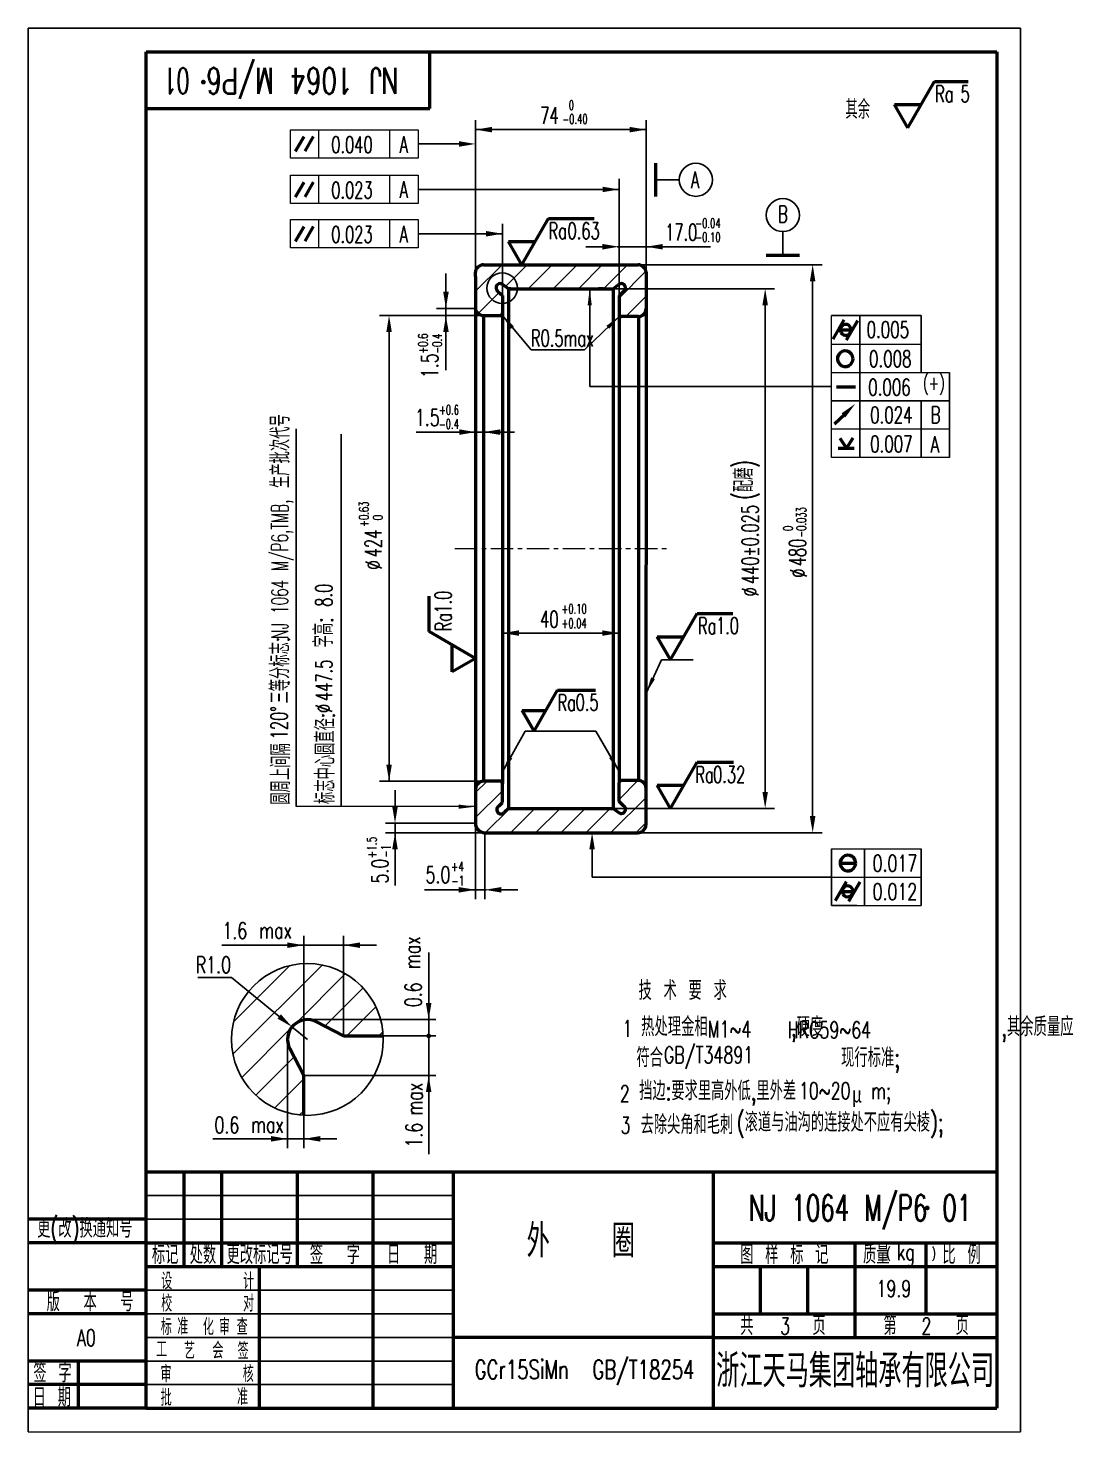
# Model space of a CAD drawing. Header units: millimetres. Extents: x 1952 to 19571, y 795 to 31228.
# Drawn here: x 2200.9 to 2422, y 1161.9 to 1458.9 of the extents above; entities that cross this region are included whole.
import ezdxf
from ezdxf.enums import TextEntityAlignment as Align

# ---------------------------------------------------------------- set-up
doc = ezdxf.new("R2010")
doc.units = ezdxf.units.MM
doc.header["$LTSCALE"] = 0.3
doc.linetypes.add('CENTER', pattern=[50.8, 31.75, -6.35, 6.35, -6.35])
for name, color, linetype, lineweight in [('1', 7, 'Continuous', 50), ('2', 7, 'Continuous', 18), ('90', 7, 'Continuous', 18), ('中心线', 7, 'CENTER', 18), ('文字', 7, 'Continuous', 18), ('粗实线', 7, 'Continuous', 50), ('细实线', 7, 'Continuous', 18)]:
    doc.layers.add(name, color=color, linetype=linetype, lineweight=lineweight)
doc.styles.add('HCXuHaoStyle', font='txt', dxfattribs={"width": 0.667, "bigfont": 'hzfs'})
doc.styles.add('HZ', font='txt.shx', dxfattribs={"width": 0.67, "bigfont": 'hztxt (2).shx'})
doc.styles.add('HZ 小', font='txt.shx', dxfattribs={"width": 0.7, "bigfont": 'hztxt.shx'})
doc.dimstyles.new('1.1水平线性1：1', dxfattribs={"dimtxt": 3.5, "dimasz": 3.5, "dimexe": 2, "dimexo": 0, "dimgap": 1, "dimtad": 1, "dimdec": 7, "dimdsep": 46, "dimtxsty": 'HZ 小', "dimcen": 0, "dimdle": 7, "dimclre": 256, "dimadec": 3, "dimazin": 2, "dimtfac": 0.514286, "dimtdec": 7, "dimtix": 1, "dimtmove": 0, "dimatfit": 3, "dimfxl": 1, "dimtolj": 1, "dimarcsym": 0})

# ---------------------------------------------------------------- blocks, each defined once
blk = doc.blocks.new('*X25')
at = {"linetype": 'Continuous'}
blk.add_hatch(color=0, dxfattribs=at).paths.add_polyline_path([(-25301.35, -5908.02), (-25300.04, -5904.74), (-25299.27, -5905.16)], flags=0)
at = {"color": 0, "linetype": 'Continuous'}
blk.add_line((-25301.35, -5908.02), (-25296.57, -5899.37), dxfattribs=at)
at = {"color": 0}
blk.add_line((-25296.57, -5899.37), (-25296.57, -5899.37), dxfattribs=at)
blk = doc.blocks.new('*X26')
at = {"linetype": 'Continuous'}
blk.add_hatch(color=0, dxfattribs=at).paths.add_polyline_path([(-25276.69, -5907.89), (-25278.8, -5905.07), (-25278.05, -5904.64)], flags=0)
at = {"color": 0, "linetype": 'Continuous'}
blk.add_line((-25276.69, -5907.89), (-25281.57, -5899.37), dxfattribs=at)
at = {"color": 0}
blk.add_line((-25281.57, -5899.37), (-25281.57, -5899.37), dxfattribs=at)
blk = doc.blocks.new('*D176')
at = {"color": 0, "linetype": 'Continuous', "lineweight": -2}
for p, q in [((2289.3, 1403.08), (2289.3, 1406.58)), ((2289.3, 1399.58), (2289.3, 1398.05)), ((2289.3, 1394.55), (2289.3, 1391.05))]:
    blk.add_line(p, q, dxfattribs=at)
at = {"linetype": 'Continuous', "lineweight": -2}
for p, q in [((2295.52, 1399.58), (2287.3, 1399.58)), ((2297.22, 1398.05), (2287.3, 1398.05))]:
    blk.add_line(p, q, dxfattribs=at)
at = {"color": 0}
for points in [[(2288.72, 1403.08), (2289.89, 1403.08), (2289.3, 1399.58)], [(2289.89, 1394.55), (2288.72, 1394.55), (2289.3, 1398.05)]]:
    blk.add_solid(points, dxfattribs=at)
at = {"layer": 'Defpoints', "color": 0}
for p in [(2295.52, 1399.58), (2289.3, 1398.05), (2297.22, 1398.05)]:
    blk.add_point(p, dxfattribs=at)
blk = doc.blocks.new('*X28')
at = {"linetype": 'Continuous'}
blk.add_hatch(color=0, dxfattribs=at).paths.add_polyline_path([(-25276.54, -5811.52), (-25278.75, -5814.27), (-25279.36, -5813.64)], flags=0)
at = {"color": 0, "linetype": 'Continuous'}
blk.add_line((-25276.54, -5811.52), (-25283.99, -5818.75), dxfattribs=at)
at = {"color": 0}
blk.add_line((-25283.99, -5818.75), (-25283.99, -5818.75), dxfattribs=at)
blk = doc.blocks.new('*X29')
at = {"linetype": 'Continuous'}
blk.add_hatch(color=0, dxfattribs=at).paths.add_polyline_path([(-25301.49, -5811.33), (-25298.92, -5813.74), (-25299.59, -5814.3)], flags=0)
at = {"color": 0, "linetype": 'Continuous'}
for p, q in [((-25301.49, -5811.33), (-25295.3, -5818.75)), ((-25295.3, -5818.75), (-25283.99, -5818.75))]:
    blk.add_line(p, q, dxfattribs=at)
at = {"color": 0}
blk.add_line((-25283.99, -5818.75), (-25283.99, -5818.75), dxfattribs=at)
blk = doc.blocks.new('*X30')
at = {"linetype": 'Continuous'}
blk.add_hatch(color=0, dxfattribs=at).paths.add_polyline_path([(-25282.89, -5805.79), (-25282.45, -5809.29), (-25283.33, -5809.29)], flags=0)
at = {"color": 0, "linetype": 'Continuous'}
blk.add_line((-25282.89, -5805.79), (-25282.89, -5826.49), dxfattribs=at)
at = {"color": 0}
blk.add_line((-25282.89, -5826.49), (-25282.89, -5826.49), dxfattribs=at)
blk = doc.blocks.new('*D177')
at = {"linetype": 'Continuous', "lineweight": -2}
for p, q in [((2297.22, 1398.05), (2275.27, 1398.05)), ((2297.22, 1299.56), (2275.27, 1299.56))]:
    blk.add_line(p, q, dxfattribs=at)
at = {"color": 0, "linetype": 'Continuous', "lineweight": -2}
blk.add_line((2277.27, 1394.55), (2277.27, 1303.06), dxfattribs=at)
at = {"color": 0}
for points in [[(2277.85, 1394.55), (2276.68, 1394.55), (2277.27, 1398.05)], [(2276.68, 1303.06), (2277.85, 1303.06), (2277.27, 1299.56)]]:
    blk.add_solid(points, dxfattribs=at)
at = {"layer": 'Defpoints', "color": 0}
for p in [(2297.22, 1398.05), (2277.27, 1299.56), (2297.22, 1299.56)]:
    blk.add_point(p, dxfattribs=at)
blk = doc.blocks.new('*X32')
at = {"linetype": 'Continuous'}
blk.add_hatch(color=0, dxfattribs=at).paths.add_polyline_path([(-25270.97, -5891.38), (-25269.9, -5888.02), (-25269.1, -5888.39)], flags=0)
at = {"color": 0, "linetype": 'Continuous'}
for p, q in [((-25270.97, -5891.38), (-25267.68, -5884.28)), ((-25267.68, -5884.28), (-25261.01, -5884.28))]:
    blk.add_line(p, q, dxfattribs=at)
at = {"color": 0}
blk.add_line((-25261.01, -5884.28), (-25261.01, -5884.28), dxfattribs=at)
blk = doc.blocks.new('*D178')
at = {"linetype": 'Continuous', "lineweight": -2}
for p, q in [((2324.67, 1403.74), (2358.84, 1403.74)), ((2324.5, 1293.79), (2358.84, 1293.79))]:
    blk.add_line(p, q, dxfattribs=at)
at = {"color": 0, "linetype": 'Continuous', "lineweight": -2}
blk.add_line((2356.84, 1400.24), (2356.84, 1297.29), dxfattribs=at)
at = {"color": 0}
for points in [[(2357.42, 1400.24), (2356.26, 1400.24), (2356.84, 1403.74)], [(2356.26, 1297.29), (2357.42, 1297.29), (2356.84, 1293.79)]]:
    blk.add_solid(points, dxfattribs=at)
at = {"layer": 'Defpoints', "color": 0}
for p in [(2324.67, 1403.74), (2324.5, 1293.79), (2356.84, 1293.79)]:
    blk.add_point(p, dxfattribs=at)
blk = doc.blocks.new('*D179')
at = {"linetype": 'Continuous', "lineweight": -2}
for p, q in [((2329.97, 1408.81), (2368.89, 1408.81)), ((2329.5, 1288.65), (2368.89, 1288.65))]:
    blk.add_line(p, q, dxfattribs=at)
at = {"color": 0, "linetype": 'Continuous', "lineweight": -2}
blk.add_line((2366.89, 1405.31), (2366.89, 1292.15), dxfattribs=at)
at = {"color": 0}
for points in [[(2367.47, 1405.31), (2366.3, 1405.31), (2366.89, 1408.81)], [(2366.3, 1292.15), (2367.47, 1292.15), (2366.89, 1288.65)]]:
    blk.add_solid(points, dxfattribs=at)
at = {"layer": 'Defpoints', "color": 0}
for p in [(2329.97, 1408.81), (2329.5, 1288.65), (2366.89, 1288.65)]:
    blk.add_point(p, dxfattribs=at)
blk = doc.blocks.new('*D180')
at = {"color": 0, "linetype": 'Continuous', "lineweight": -2}
for p, q in [((2278.53, 1294.15), (2278.53, 1297.65)), ((2278.53, 1290.65), (2278.53, 1288.65)), ((2278.53, 1285.15), (2278.53, 1281.65))]:
    blk.add_line(p, q, dxfattribs=at)
at = {"linetype": 'Continuous', "lineweight": -2}
for p, q in [((2295.52, 1290.65), (2276.53, 1290.65)), ((2297.52, 1288.65), (2276.53, 1288.65))]:
    blk.add_line(p, q, dxfattribs=at)
at = {"color": 0}
for points in [[(2277.94, 1294.15), (2279.11, 1294.15), (2278.53, 1290.65)], [(2279.11, 1285.15), (2277.94, 1285.15), (2278.53, 1288.65)]]:
    blk.add_solid(points, dxfattribs=at)
at = {"layer": 'Defpoints', "color": 0}
for p in [(2295.52, 1290.65), (2278.53, 1288.65), (2297.52, 1288.65)]:
    blk.add_point(p, dxfattribs=at)
blk = doc.blocks.new('*D181')
at = {"linetype": 'Continuous', "lineweight": -2}
for p, q in [((2295.52, 1290.65), (2295.52, 1274.57)), ((2297.52, 1288.65), (2297.52, 1274.57))]:
    blk.add_line(p, q, dxfattribs=at)
at = {"color": 0, "linetype": 'Continuous', "lineweight": -2}
for p, q in [((2292.02, 1276.57), (2288.52, 1276.57)), ((2295.52, 1276.57), (2297.52, 1276.57)), ((2301.02, 1276.57), (2304.52, 1276.57))]:
    blk.add_line(p, q, dxfattribs=at)
at = {"color": 0}
for points in [[(2292.02, 1275.98), (2292.02, 1277.15), (2295.52, 1276.57)], [(2301.02, 1277.15), (2301.02, 1275.98), (2297.52, 1276.57)]]:
    blk.add_solid(points, dxfattribs=at)
at = {"layer": 'Defpoints', "color": 0}
for p in [(2295.52, 1290.65), (2297.52, 1288.65), (2297.52, 1276.57)]:
    blk.add_point(p, dxfattribs=at)
blk = doc.blocks.new('*D182')
at = {"linetype": 'Continuous', "lineweight": -2}
for p, q in [((2301.26, 1325.11), (2301.26, 1332.88)), ((2325.92, 1325.11), (2325.92, 1332.88))]:
    blk.add_line(p, q, dxfattribs=at)
at = {"color": 0, "linetype": 'Continuous', "lineweight": -2}
blk.add_line((2304.76, 1330.88), (2322.42, 1330.88), dxfattribs=at)
at = {"color": 0}
for points in [[(2304.76, 1331.46), (2304.76, 1330.3), (2301.26, 1330.88)], [(2322.42, 1330.3), (2322.42, 1331.46), (2325.92, 1330.88)]]:
    blk.add_solid(points, dxfattribs=at)
at = {"layer": 'Defpoints', "color": 0}
for p in [(2325.92, 1330.88), (2301.26, 1325.11), (2325.92, 1325.11)]:
    blk.add_point(p, dxfattribs=at)
blk = doc.blocks.new('*D183')
at = {"linetype": 'Continuous', "lineweight": -2}
for p, q in [((2295.52, 1407.2), (2295.52, 1439.39)), ((2331.67, 1407.2), (2331.67, 1439.39))]:
    blk.add_line(p, q, dxfattribs=at)
at = {"color": 0, "linetype": 'Continuous', "lineweight": -2}
blk.add_line((2299.02, 1437.39), (2328.17, 1437.39), dxfattribs=at)
at = {"color": 0}
for points in [[(2299.02, 1437.97), (2299.02, 1436.81), (2295.52, 1437.39)], [(2328.17, 1436.81), (2328.17, 1437.97), (2331.67, 1437.39)]]:
    blk.add_solid(points, dxfattribs=at)
at = {"layer": 'Defpoints', "color": 0}
for p in [(2331.67, 1437.39), (2295.52, 1407.2), (2331.67, 1407.2)]:
    blk.add_point(p, dxfattribs=at)
blk = doc.blocks.new('*D184')
at = {"linetype": 'Continuous', "lineweight": -2}
for p, q in [((2325.92, 1400.91), (2325.92, 1414.62)), ((2331.67, 1405.68), (2331.67, 1414.62))]:
    blk.add_line(p, q, dxfattribs=at)
at = {"color": 0, "linetype": 'Continuous', "lineweight": -2}
for p, q in [((2322.42, 1412.62), (2318.92, 1412.62)), ((2325.92, 1412.62), (2331.67, 1412.62)), ((2335.17, 1412.62), (2338.67, 1412.62))]:
    blk.add_line(p, q, dxfattribs=at)
at = {"color": 0}
for points in [[(2322.42, 1412.03), (2322.42, 1413.2), (2325.92, 1412.62)], [(2335.17, 1413.2), (2335.17, 1412.03), (2331.67, 1412.62)]]:
    blk.add_solid(points, dxfattribs=at)
at = {"layer": 'Defpoints', "color": 0}
for p in [(2331.67, 1412.62), (2331.67, 1405.68), (2325.92, 1400.91)]:
    blk.add_point(p, dxfattribs=at)
blk = doc.blocks.new('*X40')
at = {"layer": '细实线', "linetype": 'Continuous'}
blk.add_hatch(color=0, dxfattribs=at).paths.add_polyline_path([(-25307.09, -5915.36), (-25310.59, -5915.8), (-25310.59, -5914.93)], flags=0)
at = {"layer": '细实线', "color": 0, "linetype": 'Continuous'}
blk.add_line((-25307.09, -5915.36), (-25324.08, -5915.36), dxfattribs=at)
at = {"layer": '细实线', "color": 0}
blk.add_line((-25324.08, -5915.36), (-25324.08, -5915.36), dxfattribs=at)
blk = doc.blocks.new('*D185')
at = {"linetype": 'Continuous', "lineweight": -2}
for p, q in [((2255.78, 1244.91), (2255.78, 1221.88)), ((2259.23, 1237.26), (2259.23, 1221.88))]:
    blk.add_line(p, q, dxfattribs=at)
at = {"color": 0, "linetype": 'Continuous', "lineweight": -2}
for p, q in [((2252.28, 1223.88), (2248.78, 1223.88)), ((2255.78, 1223.88), (2259.23, 1223.88)), ((2262.73, 1223.88), (2266.23, 1223.88))]:
    blk.add_line(p, q, dxfattribs=at)
at = {"color": 0}
for points in [[(2252.28, 1223.3), (2252.28, 1224.47), (2255.78, 1223.88)], [(2262.73, 1224.47), (2262.73, 1223.3), (2259.23, 1223.88)]]:
    blk.add_solid(points, dxfattribs=at)
at = {"layer": 'Defpoints', "color": 0}
for p in [(2255.78, 1244.91), (2259.23, 1237.26), (2259.23, 1223.88)]:
    blk.add_point(p, dxfattribs=at)
blk = doc.blocks.new('*D186')
at = {"linetype": 'Continuous', "lineweight": -2}
for p, q in [((2259.23, 1237.26), (2259.23, 1266.85)), ((2267.63, 1245.66), (2267.63, 1266.85))]:
    blk.add_line(p, q, dxfattribs=at)
at = {"color": 0, "linetype": 'Continuous', "lineweight": -2}
for p, q in [((2255.73, 1264.85), (2252.23, 1264.85)), ((2259.23, 1264.85), (2267.63, 1264.85)), ((2271.13, 1264.85), (2274.63, 1264.85))]:
    blk.add_line(p, q, dxfattribs=at)
at = {"color": 0}
for points in [[(2255.73, 1264.27), (2255.73, 1265.43), (2259.23, 1264.85)], [(2271.13, 1265.43), (2271.13, 1264.27), (2267.63, 1264.85)]]:
    blk.add_solid(points, dxfattribs=at)
at = {"layer": 'Defpoints', "color": 0}
for p in [(2267.63, 1264.85), (2267.63, 1245.66), (2259.23, 1237.26)]:
    blk.add_point(p, dxfattribs=at)

msp = doc.modelspace()

# ---------------------------------------------------------------- hatches: boundary and pattern name
for color, points in [(0, [(2292.08744203, 1434.94404497), (2292.08744203, 1433.7773783), (2295.51874094, 1434.36071163)]), (0, [(2322.42467203, 1425.32347917), (2322.42467203, 1424.15681251), (2325.92467203, 1424.74014584)]), (0, [(2297.76359803, 1415.94347917), (2297.76359803, 1414.77681251), (2301.26359803, 1415.36014584)]), (0, [(2319.64074355, 1285.12014584), (2320.80741021, 1285.12014584), (2320.22407688, 1288.62014584)]), (256, [(2285.06236338, 1252.60662535), (2286.22903004, 1252.60662535), (2285.64569671, 1249.10662535)]), (256, [(2254.38674909, 1250.22983745), (2253.64864908, 1249.32633345), (2256.72821109, 1247.5637854)]), (256, [(2285.06236338, 1233.76218659), (2286.22903004, 1233.76218659), (2285.64569671, 1237.26218659)])]:
    msp.add_hatch(color=color).paths.add_polyline_path(points, flags=0)
h = msp.add_hatch()
h.set_pattern_fill('ANSI31', color=256, scale=1.5, style=0)
h.set_pattern_definition([(45, (27602.611, 7209.5225), (-3.36759605, 3.36759605), [])])
edge = h.paths.add_edge_path(flags=0)
edge.add_arc((2259.98082331, 1244.90662327), 16.05265182, 179.9999926556, 267.3022311747)
edge.add_line((2259.22526426, 1228.87176247), (2259.22526426, 1237.26218659))
edge.add_line((2259.22526426, 1237.26218659), (2256.25537999, 1242.96728117))
edge.add_arc((2259.98082544, 1244.9066254), 4.19999998, 62.4999990072, 207.5000009928, ccw=False)
edge.add_line((2261.92016967, 1248.63207085), (2267.62526426, 1245.66218659))
edge.add_line((2267.62526426, 1245.66218659), (2276.01568838, 1245.66218659))
edge.add_arc((2259.9808255, 1244.90662491), 16.05265401, 2.6977778993, 179.9999984323)
at = {"layer": '粗实线'}
for points in [[(2292.14003179, 1373.9835681), (2292.14003179, 1372.81690143), (2295.51874094, 1373.40014584)], [(2300.81082803, 1373.98347917), (2300.81082803, 1372.81681251), (2297.22042703, 1373.40014584)]]:
    msp.add_hatch(color=0, dxfattribs=at).paths.add_polyline_path(points, flags=0)
at = {"layer": '细实线'}
msp.add_hatch(color=0, dxfattribs=at).paths.add_polyline_path([(2373.0102922, 1377.36713013), (2375.91836775, 1379.40020032), (2373.82685959, 1376.53386618)], flags=0)

# ---------------------------------------------------------------- linework, layer by layer
at = {"color": 0}
for p, q in [((2200.88744203, 1458.87701313), (2200.88744203, 1161.87701313)), ((2410.88744203, 1458.87701313), (2200.88744203, 1458.87701313)), ((2410.88744203, 1161.87701313), (2410.88744203, 1458.87701313)), ((2295.62188403, 1437.39014584), (2331.65744203, 1437.39014584)), ((2292.08744203, 1434.36071163), (2283.39744203, 1434.36071163)), ((2325.92467203, 1407.5130024), (2325.92467203, 1426.99014584)), ((2333.67744203, 1426.78014584), (2338.67744203, 1426.78014584)), ((2325.92467203, 1424.74014584), (2283.39744203, 1424.74014584)), ((2301.26359803, 1402.27028993), (2301.26359803, 1417.43009269)), ((2301.26359803, 1415.36014584), (2283.39744203, 1415.36014584)), ((2360.58744203, 1410.81014584), (2360.58744203, 1415.81014584)), ((2325.51744203, 1412.61793036), (2345.30134697, 1412.61793036)), ((2295.51644003, 1403.15156789), (2301.16994798, 1408.80507584)), ((2301.8824438, 1404.2142708), (2306.47324884, 1408.80507584)), ((2306.70698502, 1403.73551116), (2311.7765497, 1408.80507584)), ((2310.13923403, 1408.80619784), (2310.16326303, 1408.83022684)), ((2312.01028588, 1403.73551116), (2317.07985056, 1408.80507584)), ((2317.31358673, 1403.73551116), (2322.38315142, 1408.80507584)), ((2322.61688759, 1403.73551116), (2327.68645228, 1408.80507584)), ((2289.30440271, 1406.94423634), (2289.30440271, 1386.5239346)), ((2295.51874094, 1290.6472237), (2295.51874094, 1406.31770107)), ((2325.92467203, 1401.73999474), (2331.62601446, 1407.44133717)), ((2296.14955844, 1398.48138545), (2300.57996304, 1402.91179004)), ((2327.34154799, 1397.85356984), (2331.71389332, 1402.22591517)), ((2319.72346623, 1400.48014584), (2319.72346623, 1383.03674713)), ((2370.86715813, 1398.03674713), (2389.86715813, 1398.03674713)), ((2376.86715813, 1396.03674713), (2376.86715813, 1398.03674713)), ((2376.86715813, 1389.03674713), (2376.86715813, 1396.03674713)), ((2389.86715813, 1396.03674713), (2389.86715813, 1398.03674713)), ((2389.86715813, 1386.03674713), (2389.86715813, 1396.03674713)), ((2277.26744203, 1394.54740184), (2277.26744203, 1299.56439484)), ((2376.86715813, 1382.03674713), (2376.86715813, 1389.03674713)), ((2395.86715813, 1382.03674713), (2395.86715813, 1386.03674713)), ((2319.72346623, 1383.03674713), (2370.86715813, 1383.03674713)), ((2376.86715813, 1375.03674713), (2376.86715813, 1382.03674713)), ((2395.86715813, 1375.03674713), (2395.86715813, 1382.03674713)), ((2389.86715813, 1375.03674713), (2389.86715813, 1380.03674713)), ((2257.60762303, 1294.15773299), (2257.60762303, 1374.09027065)), ((2267.12437744, 1294.16628726), (2267.12437744, 1372.94845345)), ((2303.81023344, 1373.40014584), (2283.00212825, 1373.40014584)), ((2376.86715813, 1368.03674713), (2376.86715813, 1375.03674713)), ((2389.86715813, 1368.03674713), (2389.86715813, 1375.03674713)), ((2395.86715813, 1368.03674713), (2395.86715813, 1375.03674713)), ((2301.26359803, 1330.88020287), (2325.79744203, 1330.88020287)), ((2301.2635968, 1301.50653606), (2306.04420719, 1310.15709507)), ((2321.04420719, 1310.15709507), (2306.04420719, 1310.15709507)), ((2321.04420719, 1310.15709507), (2325.9246708, 1301.6301162)), ((2295.51644003, 1297.08555071), (2297.99528416, 1299.56439484)), ((2325.92467203, 1295.67397756), (2329.92496932, 1299.67427485)), ((2295.51644003, 1291.78224985), (2301.26359803, 1297.52940785)), ((2324.28893259, 1288.73493726), (2331.62975591, 1296.07576058)), ((2297.69823774, 1288.66074671), (2302.82982456, 1293.79233352)), ((2303.01637671, 1288.67558482), (2308.13312542, 1293.79233352)), ((2308.33451568, 1288.69042293), (2313.43642628, 1293.79233352)), ((2313.65265465, 1288.70526104), (2318.73972714, 1293.79233352)), ((2318.97079362, 1288.72009915), (2324.04302799, 1293.79233352)), ((2324.6670893, 1293.79233352), (2321.59644929, 1293.79233352)), ((2278.52744203, 1290.72014584), (2278.52744203, 1277.47693894)), ((2329.5040122, 1288.64671601), (2331.62746157, 1290.77016539)), ((2320.22407688, 1285.12014584), (2320.22407688, 1279.2426903)), ((2377.86715813, 1279.2426903), (2377.86715813, 1285.2426903)), ((2389.86715813, 1279.2426903), (2389.86715813, 1285.2426903)), ((2320.22407688, 1279.2426903), (2370.86715813, 1279.2426903)), ((2377.86715813, 1273.24485159), (2377.86715813, 1279.2426903)), ((2389.86715813, 1273.24886541), (2389.86715813, 1279.2426903)), ((2297.85744203, 1276.56675742), (2284.73401123, 1276.56675742)), ((2377.86715813, 1273.2426903), (2377.86715813, 1274.2426903)), ((2389.86715813, 1273.2426903), (2389.86715813, 1274.2426903)), ((2225.88744203, 1211.87701313), (2290.88739464, 1211.87701313)), ((2225.88744203, 1206.87701313), (2290.88739464, 1206.87701313)), ((2225.88744203, 1191.87701313), (2290.88739464, 1191.87701313)), ((2225.88744203, 1186.87701313), (2290.88739464, 1186.87701313)), ((2225.88744203, 1181.87701313), (2290.88739464, 1181.87701313)), ((2225.88744203, 1176.87701313), (2290.88739464, 1176.87701313)), ((2225.88744203, 1171.87701313), (2290.88739464, 1171.87701313))]:
    msp.add_line(p, q, dxfattribs=at)
for p, q in [((2370.86715813, 1273.2426903), (2370.86715813, 1285.2426903)), ((2370.86715813, 1273.2426903), (2376.23709242, 1273.2426903)), ((2274.62526426, 1264.84870936), (2241.85765951, 1264.84870936)), ((2285.64569671, 1263.28045526), (2285.64569671, 1220.66794747)), ((2236.77171673, 1258.03056722), (2243.9158834, 1258.03056722)), ((2243.9158834, 1258.03056722), (2254.01769909, 1249.77808545)), ((2285.64569671, 1252.60662535), (2285.64569671, 1256.10662535)), ((2285.64569671, 1249.16218659), (2285.64569671, 1252.66218659)), ((2259.98082549, 1244.90662535), (2256.72821109, 1247.5637854)), ((2259.98082549, 1249.10662535), (2287.14569671, 1249.10662535)), ((2267.62526426, 1245.66218659), (2287.14569671, 1245.66218659)), ((2267.62526426, 1245.66218659), (2287.14569671, 1245.66218659)), ((2259.22526426, 1237.26218659), (2287.14569671, 1237.26218659)), ((2285.64569671, 1233.76218659), (2285.64569671, 1230.26218659)), ((2264.04072655, 1223.88260196), (2239.99639727, 1223.88260196))]:
    msp.add_line(p, q)
msp.add_lwpolyline([(2285.39569671, 1245.66218659, 0.5, 0.5, 1), (2285.89569671, 1245.66218659, 0.5, 0.5, 1)], format="xyseb", close=True)
for centre, radius in [((2342.17744203, 1426.78014584), 3.5), ((2360.58744203, 1419.31014584), 3.5), ((2301.20265444, 1403.85453698), 3.24116462)]:
    msp.add_circle(centre, radius, dxfattribs=at)
msp.add_circle((2259.98082549, 1244.90662535), 16.052654)
at = {"layer": '1', "color": 0}
for p, q in [((2285.88744203, 1441.87701313), (2285.88744203, 1453.87701313)), ((2225.88744203, 1441.87701313), (2285.88744203, 1441.87701313)), ((2345.88744256, 1181.87701313), (2290.88739517, 1181.87701313))]:
    msp.add_line(p, q, dxfattribs=at)
msp.add_arc((2297.51874035, 1290.64875951), 2, 179.9372300858, 269.9963099341, dxfattribs=at)
at = {"layer": '中心线', "color": 0, "ltscale": 0.5}
msp.add_line((2291.16804945, 1348.80051757), (2336.12828476, 1348.80051757), dxfattribs=at)
at = {"layer": '粗实线', "color": 0}
for p, q in [((2225.88744203, 1166.87701313), (2225.88744203, 1453.87701313)), ((2225.88744203, 1453.87701313), (2405.88744203, 1453.87701313)), ((2405.88744203, 1453.87701313), (2405.88744203, 1166.87701313)), ((2387.03129347, 1437.78173125), (2392.6893261, 1447.58173125)), ((2392.6893261, 1447.58173125), (2399.76767602, 1447.58173125)), ((2384.20227715, 1442.68173125), (2389.86030979, 1442.68173125)), ((2387.03129347, 1437.78173125), (2384.20227715, 1442.68173125)), ((2333.67744203, 1423.28014584), (2333.67744203, 1430.28014584)), ((2305.33962304, 1408.80619784), (2310.99765567, 1418.60619784)), ((2310.99765567, 1418.60619784), (2320.64219865, 1418.60619784)), ((2302.51060672, 1413.70619784), (2308.16863936, 1413.70619784)), ((2305.33962304, 1408.80619784), (2302.51060672, 1413.70619784)), ((2357.08744203, 1410.81014584), (2364.08744203, 1410.81014584)), ((2297.22042703, 1408.80507584), (2329.96784303, 1408.80507584)), ((2295.51874094, 1406.29006601), (2295.51874127, 1407.2040492)), ((2295.51874094, 1406.31770107), (2295.51874094, 1290.6472237)), ((2331.67016766, 1407.2040492), (2331.67029267, 1405.37930691)), ((2331.67029267, 1405.37930691), (2331.67029267, 1400.38785871)), ((2300.3143267, 1403.16105426), (2301.26359803, 1402.27028993)), ((2301.26359803, 1402.27028993), (2301.26359803, 1398.54740184)), ((2302.52653013, 1403.73786821), (2301.42425576, 1404.55317254)), ((2302.52118076, 1403.73551116), (2302.52118076, 1293.79233352)), ((2302.52118076, 1403.73551116), (2324.6670893, 1403.73551116)), ((2303.0462454, 1403.73551116), (2302.52118076, 1403.73551116)), ((2322.61688759, 1403.73551116), (2321.59644929, 1403.73551116)), ((2324.66173993, 1403.73786821), (2325.7640143, 1404.55317254)), ((2324.6670893, 1403.73551116), (2324.6670893, 1293.79233352)), ((2326.87394336, 1403.16105426), (2325.92467203, 1402.27028993)), ((2325.92467203, 1402.27028993), (2325.92467203, 1398.35356984)), ((2331.67029267, 1400.38785871), (2331.62749108, 1290.24774281)), ((2297.22042703, 1398.04740184), (2300.76359803, 1398.04740184)), ((2297.22042703, 1398.04740184), (2297.22042703, 1299.56439484)), ((2301.26359803, 1398.54740184), (2301.26359803, 1299.06439484)), ((2325.92467203, 1398.35356984), (2325.92467203, 1299.17427484)), ((2330.03167703, 1397.85356984), (2326.42467203, 1397.85356984)), ((2330.04224332, 1397.85376581), (2330.04234402, 1299.67400816)), ((2373.76415901, 1377.17937451), (2371.52157009, 1375.10271085)), ((2372.64694234, 1372.14347317), (2374.01799395, 1370.0160215)), ((2375.38904555, 1372.14347317), (2374.01799395, 1370.0160215)), ((2372.29834359, 1370.0160215), (2375.67884528, 1370.0160215)), ((2285.71874094, 1331.18214644), (2285.71874094, 1338.69408706)), ((2336.78706444, 1325.20696862), (2342.44509708, 1335.00696862)), ((2342.44509708, 1335.00696862), (2350.01109956, 1335.00696862)), ((2295.51874094, 1325.5241138), (2285.71874094, 1331.18214644)), ((2290.61874094, 1322.69509748), (2290.61874094, 1328.35313012)), ((2336.78706444, 1325.20696862), (2333.95804812, 1330.10696862)), ((2333.95804812, 1330.10696862), (2339.61608076, 1330.10696862)), ((2295.51874094, 1325.5241138), (2290.61874094, 1322.69509748)), ((2307.93402435, 1310.15709507), (2312.93402435, 1318.8173491)), ((2312.93402435, 1318.8173491), (2320.96784979, 1318.8173491)), ((2305.43402435, 1314.48722208), (2310.43402435, 1314.48722208)), ((2307.93402435, 1310.15709507), (2305.43402435, 1314.48722208)), ((2336.78706444, 1293.79233352), (2342.44509708, 1303.59233352)), ((2342.44509708, 1303.59233352), (2350.15241108, 1303.59233352)), ((2300.76359803, 1299.56439484), (2297.22042703, 1299.56439484)), ((2301.26359803, 1295.01039448), (2301.26359803, 1299.06439484)), ((2325.92467203, 1295.25755475), (2325.92467203, 1299.17427484)), ((2330.04234402, 1299.67427485), (2326.42467203, 1299.67427484)), ((2336.78706444, 1293.79233352), (2333.95804812, 1298.69233352)), ((2333.95804812, 1298.69233352), (2339.61608076, 1298.69233352)), ((2300.48570388, 1294.28044474), (2301.26359803, 1295.01039448)), ((2326.87394336, 1294.36679043), (2325.92467203, 1295.25755475)), ((2302.52118076, 1293.79233352), (2301.59563294, 1292.88832646)), ((2302.52118076, 1293.79233352), (2324.6670893, 1293.79233352)), ((2324.6670893, 1293.79233352), (2325.7640143, 1292.97467215)), ((2297.51861154, 1288.64875952), (2329.92516645, 1288.64671617))]:
    msp.add_line(p, q, dxfattribs=at)
at = {"layer": '粗实线', "color": 0, "lineweight": 50}
for p, q in [((2257.49744203, 1432.81071163), (2259.29744203, 1435.92840309)), ((2259.49744203, 1432.81071163), (2261.29744203, 1435.92840309)), ((2257.49744203, 1423.19014584), (2259.29744203, 1426.3078373)), ((2259.49744203, 1423.19014584), (2261.29744203, 1426.3078373)), ((2257.49744203, 1413.81014584), (2259.29744203, 1416.9278373)), ((2259.49744203, 1413.81014584), (2261.29744203, 1416.9278373)), ((2371.20849597, 1393.06911587), (2373.56715813, 1397.15443858)), ((2374.06715813, 1392.93674713), (2376.41564315, 1397.00444251)), ((2372.71715813, 1395.03674713), (2375.01715813, 1395.03674713)), ((2371.93385287, 1382.97995492), (2375.93385287, 1382.97995492)), ((2372.69685016, 1282.22467984), (2375.99685016, 1282.22467984)), ((2371.70775656, 1274.29298307), (2374.05607028, 1278.36038176)), ((2374.55607028, 1274.1426903), (2376.91644081, 1278.23097198)), ((2373.14197862, 1276.2426903), (2375.44197862, 1276.2426903)), ((2225.88744203, 1216.87701313), (2405.88744203, 1216.87701313)), ((2233.88744203, 1196.87701313), (2233.88744203, 1216.87701313)), ((2241.88744203, 1196.87701313), (2241.88744203, 1216.87701313)), ((2257.88744203, 1196.87701313), (2257.88744203, 1216.87701313)), ((2273.88744203, 1196.87701313), (2273.88744203, 1216.87701313)), ((2290.88739464, 1166.87701313), (2290.88739464, 1216.87701313)), ((2345.88744203, 1166.87701313), (2345.88744203, 1216.87701313)), ((2225.88744129, 1206.87701279), (2200.88744129, 1206.87701279)), ((2225.88744129, 1201.87701279), (2200.88744129, 1201.87701279)), ((2225.88744203, 1201.87701313), (2290.88739464, 1201.87701313)), ((2345.88744203, 1201.87701313), (2405.88744203, 1201.87701313)), ((2375.88744203, 1181.87701313), (2375.88744203, 1201.87701313)), ((2390.88744203, 1186.87701313), (2390.88744203, 1201.87701313)), ((2225.88744203, 1196.87701313), (2290.88739464, 1196.87701313)), ((2249.88739464, 1166.87701313), (2249.88739464, 1196.87701313)), ((2273.88744203, 1166.87701313), (2273.88744203, 1196.87701313)), ((2345.88744203, 1196.87701313), (2405.88744203, 1196.87701313)), ((2355.88744203, 1186.87701313), (2355.88744203, 1196.87701313)), ((2365.88744203, 1186.87701313), (2365.88744203, 1196.87701313)), ((2225.88744129, 1191.87701279), (2200.88744129, 1191.87701279)), ((2225.88744129, 1186.87701279), (2200.88744129, 1186.87701279)), ((2345.88744203, 1186.87701313), (2405.88744203, 1186.87701313)), ((2345.88744203, 1181.87701313), (2405.88744203, 1181.87701313)), ((2225.88744129, 1176.87701279), (2200.88744129, 1176.87701279)), ((2211.47294458, 1176.87701279), (2211.47294458, 1166.87701279)), ((2225.88744129, 1171.87701279), (2200.88744129, 1171.87701279)), ((2225.88744203, 1166.87701313), (2200.88744203, 1166.87701313)), ((2225.88744203, 1166.87701313), (2405.88744203, 1166.87701313))]:
    msp.add_line(p, q, dxfattribs=at)
at = {"layer": '粗实线', "color": 0, "lineweight": 20}
for p, q in [((2331.67029267, 1399.94177327), (2331.65838013, 1369.90006733)), ((2330.04234403, 1397.87084806), (2330.04227199, 1369.90014601))]:
    msp.add_line(p, q, dxfattribs=at)
at = {"layer": '粗实线', "color": 0, "lineweight": 25}
msp.add_line((2292.23082803, 1373.40014584), (2288.73082803, 1373.40014584), dxfattribs=at)
at = {"layer": '粗实线', "color": 7}
for p, q in [((2267.62526426, 1245.66218659), (2261.92016967, 1248.63207085)), ((2267.62526426, 1245.66218659), (2276.01568838, 1245.66218659)), ((2259.22526426, 1237.26218659), (2256.25537999, 1242.96728117)), ((2259.22526426, 1228.87176247), (2259.22526426, 1237.26218659))]:
    msp.add_line(p, q, dxfattribs=at)
at = {"layer": '粗实线', "color": 0}
for centre, radius, start, end in [((2297.32189357, 1406.99237988), 1.81553356, 93.2038158509, 173.3047764087), ((2329.86580833, 1406.99105612), 1.81688707, 6.7322459449, 86.7806282767), ((2300.78508971, 1403.92424685), 0.8967055, 44.5373233254, 238.3323102325), ((2326.40318035, 1403.92424685), 0.8967055, 301.667689767, 135.4626766749), ((2297.32189357, 1399.86009781), 1.81553356, 186.6952235912, 266.7961841491), ((2330.00614495, 1399.51518177), 1.66180808, 270.8803290085, 357.9020835298), ((2300.76359803, 1398.54740184), 0.5, 270.0000000004, 0), ((2326.42467203, 1398.35356984), 0.5, 180, 270), ((2297.36484694, 1297.71361712), 1.85640386, 94.4618636034, 172.5990929344), ((2300.76359803, 1299.06439484), 0.5, 0, 90), ((2326.42467203, 1299.17427484), 0.5, 90.0000001522, 180), ((2330.01531255, 1298.05916619), 1.6150682, 0.5158031487, 89.0409929611), ((2300.95646689, 1293.51725215), 0.8967055, 121.6676897675, 315.4626766746), ((2326.40318035, 1293.60359783), 0.8967055, 224.5373233253, 58.3323102325), ((2329.82313175, 1290.46073589), 1.81688707, 273.2193717236, 353.2677540552)]:
    msp.add_arc(centre, radius, start, end, dxfattribs=at)
at = {"layer": '粗实线', "color": 0, "lineweight": 50}
for centre, radius, start, end in [((2373.86715813, 1395.03674713), 1.15, 209.9999999999, 150.0000000001), ((2373.86715813, 1395.03674713), 1.15, 150.0000000003, 209.9999999999), ((2373.77615862, 1388.91924527), 1.65, 0, 300), ((2373.77615862, 1388.91924527), 1.65, 299.9999999999, 0), ((2374.34685016, 1282.22467984), 1.65, 0, 300.0000000001), ((2374.34685016, 1282.22467984), 1.65, 300.0000000002, 0), ((2374.29197862, 1276.2426903), 1.15, 209.9999999999, 150.0000000001), ((2374.29197862, 1276.2426903), 1.15, 150.0000000001, 209.9999999999)]:
    msp.add_arc(centre, radius, start, end, dxfattribs=at)
at = {"layer": '粗实线', "color": 7}
msp.add_arc((2259.98082549, 1244.90662535), 4.2, 62.5000000001, 207.4999999999, dxfattribs=at)
at = {"layer": '细实线', "color": 0, "lineweight": 20}
for p, q in [((2256.39744203, 1431.36071163), (2256.39744203, 1437.36071163)), ((2256.39744203, 1437.36071163), (2283.39744203, 1437.36071163)), ((2262.39744203, 1431.36071163), (2262.39744203, 1437.36071163)), ((2277.39744203, 1431.36071163), (2277.39744203, 1437.36071163)), ((2283.39744203, 1437.36071163), (2283.39744203, 1431.36071163)), ((2283.39744203, 1431.36071163), (2256.39744203, 1431.36071163)), ((2256.39744203, 1427.74014584), (2283.39744203, 1427.74014584)), ((2256.39744203, 1421.74014584), (2256.39744203, 1427.74014584)), ((2262.39744203, 1421.74014584), (2262.39744203, 1427.74014584)), ((2277.39744203, 1421.74014584), (2277.39744203, 1427.74014584)), ((2283.39744203, 1427.74014584), (2283.39744203, 1421.74014584)), ((2283.39744203, 1421.74014584), (2256.39744203, 1421.74014584)), ((2256.39744203, 1412.36014584), (2256.39744203, 1418.36014584)), ((2256.39744203, 1418.36014584), (2283.39744203, 1418.36014584)), ((2262.39744203, 1412.36014584), (2262.39744203, 1418.36014584)), ((2277.39744203, 1412.36014584), (2277.39744203, 1418.36014584)), ((2283.39744203, 1418.36014584), (2283.39744203, 1412.36014584)), ((2283.39744203, 1412.36014584), (2256.39744203, 1412.36014584)), ((2370.86715813, 1368.03674713), (2370.86715813, 1398.03674713)), ((2376.86715813, 1368.03674713), (2376.86715813, 1398.03674713)), ((2370.86715813, 1392.03674713), (2389.86715813, 1392.03674713)), ((2370.86715813, 1386.03674713), (2395.86715813, 1386.03674713)), ((2395.86715813, 1380.03674713), (2370.86715813, 1380.03674713)), ((2370.86715813, 1380.03674713), (2395.86715813, 1380.03674713)), ((2395.86715813, 1374.03674713), (2370.86715813, 1374.03674713)), ((2395.86715813, 1368.03674713), (2370.86715813, 1368.03674713)), ((2370.86715813, 1285.2426903), (2389.86715813, 1285.2426903)), ((2370.86715813, 1279.2426903), (2389.86715813, 1279.2426903)), ((2370.86715813, 1273.24886541), (2389.86715813, 1273.24886541)), ((2200.88744203, 1161.87701313), (2410.88744203, 1161.87701313))]:
    msp.add_line(p, q, dxfattribs=at)
at = {"layer": '细实线', "color": 0}
msp.add_line((2295.5241028, 1294.15780565), (2257.60762303, 1294.15773299), dxfattribs=at)
for points in [[(2237.72877033, 1447.44207944, 0.5, 0.5, 1), (2238.22877033, 1447.44207944, 0.5, 0.5, 1)], [(2390.88621807, 1209.26676072, 0.5, 0.5, 1), (2391.38621807, 1209.26676072, 0.5, 0.5, 1)]]:
    msp.add_lwpolyline(points, format="xyseb", close=True, dxfattribs=at)

# ---------------------------------------------------------------- block references
at = {"color": 0}
for name in ['*X30', '*X29', '*X28', '*X32', '*X25', '*X26']:
    msp.add_blockref(name, (27602.61108003, 7209.522548), dxfattribs=at)
at = {"layer": '细实线', "color": 0}
msp.add_blockref('*X40', (27602.61108003, 7209.522548), dxfattribs=at)

# ---------------------------------------------------------------- texts
at = {"color": 0, "linetype": 'Continuous', "style": 'HZ 小'}
for s, width, p in [(' 01', 0.56, (2237.73408011, 1450.45226115)), ('NJ 1064 M/P6', 0.7, (2279.27465781, 1450.45226115))]:
    msp.add_text(s, height=5.5, rotation=180, dxfattribs=dict(at, width=width)).set_placement(p)
at = {"color": 0}
for s, style, width, p in [('0.023', 'HZ 小', 0.65, (2265.03038249, 1422.83376754)), ('0.023', 'HZ 小', 0.65, (2265.03038249, 1413.45376754)), ('0.005', 'HZ', 0.666, (2378.30067391, 1393.33278543)), ('0.006', 'HZ', 0.666, (2378.64912827, 1381.14619056)), ('0.024', 'HZ', 0.666, (2379.04980162, 1375.26603616)), ('0.007', 'HZ', 0.666, (2379.05421736, 1369.1296277)), ('0.5', 'HZ 小', 0.65, (2316.73019191, 1314.48459415)), ('0.32', 'HZ 小', 0.65, (2345.823296, 1299.20897235)), ('0.017', 'HZ 小', 0.7, (2379.57121565, 1280.43420857)), ('0.012', 'HZ 小', 0.7, (2379.57121565, 1274.4118277))]:
    msp.add_text(s, height=3.5, dxfattribs=dict(at, style=style, width=width)).set_placement(p)
at = {"color": 2, "style": 'HZ', "width": 0.666}
msp.add_text('0.008', height=3.5, dxfattribs=at).set_placement((2378.81651161, 1387.15498284))
at = {"color": 0, "style": 'HZ 小', "width": 0.6}
msp.add_text('NJ 1064 M/P6,TMB,', height=3.5, rotation=90, dxfattribs=at).set_placement((2255.89988543, 1329.65756218))
at = {"color": 0}
for s, insert, char_height, width, attachment_point, style in [('{\\W0.65;Ra}', (2392.80692496, 1443.20885043), 3.5, 5.6875, 7, 'HZ 小'), ('{\\W0.65;5}', (2398.18765838, 1443.22756415), 3.5, 2.275, 7, 'HZ 小'), ('{\\W0.65;0}', (2315.28911107, 1441.57510358), 2, 0.975, 7, 'HZ 小'), ('{\\W0.65;其余}', (2373.83308231, 1439.68097422), 4, 7.475, 7, 'HZ 小'), ('{\\W0.65;74}', (2309.24475306, 1438.65327596), 3.5, 7.9625, 7, 'HZ 小'), ('{\\W0.65;-0.40}', (2313.92340386, 1438.6285008), 2, 7.475, 7, 'HZ 小'), ('{\\W0.65;0.040}', (2265.03038249, 1432.45433333), 3.5, 11.94375, 7, 'HZ 小'), ('{\\W0.65;A}', (2279.49744203, 1422.95905936), 3.5, 2.275, 7, 'HZ 小'), ('{\\W0.65;A}', (2341.17744203, 1425.01468593), 3.5, 2.275, 7, 'HZ 小'), ('{\\W0.65;B}', (2359.58744203, 1417.77069547), 3.5, 2.275, 7, 'HZ 小'), ('{\\W0.65;Ra}', (2311.00719832, 1414.23331702), 3.5, 5.6875, 7, 'HZ 小'), ('{\\W0.65;0.63}', (2315.02346286, 1414.23411778), 3.5, 9.66875, 7, 'HZ 小'), ('{\\W0.65;17.0}', (2335.6698453, 1413.92918702), 3.5, 8.53125, 7, 'HZ 小'), ('{\\W0.65;-0.04}', (2342.05403645, 1416.59543675), 2, 7.15, 7, 'HZ 小'), ('{\\W0.65;-0.10}', (2342.05403645, 1413.62527223), 2, 6.5, 7, 'HZ 小'), ('{\\W0.65;R0.5max}', (2307.27261191, 1391.53535656), 3.5, 19.90625, 7, 'HZ 小'), ('{\\W0.666;(+)}', (2390.21219262, 1381.30904947), 3, 5.994, 7, 'HZ'), ('{\\W0.65;+0.6}', (2287.81866815, 1377.11663086), 2, 5.525, 7, 'HZ 小'), ('{\\W0.666;B}', (2391.86715813, 1375.31114589), 3.5, 2.331, 7, 'HZ'), ('{\\W0.65;-0.4}', (2287.8096845, 1374.11663086), 2, 5.525, 7, 'HZ 小'), ('{\\W0.666;A}', (2391.86715813, 1369.07294028), 3.5, 2.331, 7, 'HZ'), ('{\\W0.65;+0.10}', (2313.74367207, 1334.99826287), 2, 6.5, 7, 'HZ 小'), ('{\\W0.65;40}', (2309.24259505, 1332.06239218), 3.5, 5.11875, 7, 'HZ 小'), ('{\\W0.65;+0.04}', (2313.74367207, 1331.94984453), 2, 7.15, 7, 'HZ 小'), ('{\\W0.65;Ra}', (2342.63477698, 1330.65690066), 3.5, 5.6875, 7, 'HZ 小'), ('{\\W0.65;1.0}', (2346.4245357, 1330.69753086), 3.5, 5.11875, 7, 'HZ 小'), ('{\\W0.65;Ra}', (2342.07425629, 1299.18118613), 3.5, 5.6875, 7, 'HZ 小'), ('    (       )', (2385.21594411, 1199.37701313), 2, 18.9, 5, 'HZ 小'), ('19.9', (2380.40065699, 1190.42577898), 3.5, 10.4125, 7, 'HZ 小'), ('A0', (2211.22929835, 1180.05303158), 3.5, 5.5125, 7, 'HZ 小'), ('GCr15SiMn  GB/T18254', (2318.62631908, 1171.7453678), 4, 77, 8, 'HZ 小')]:
    msp.add_mtext(s, dxfattribs=dict(at, insert=insert, char_height=char_height, width=width, attachment_point=attachment_point, style=style))
at = {"color": 0, "rotation": 90, "style": 'HZ 小'}
for s, insert, char_height, width, attachment_point in [('{\\W0.65;+0.6}', (2285.44315305, 1390.00434252), 2, 5.525, 7), ('{\\W0.65;-0.4}', (2288.44315305, 1389.99535887), 2, 5.525, 7), ('{\\W0.65;  生产批次代号}', (2256.28516641, 1356.93653225), 4, 31.85, 7), ('{\\W0.65;+0.63}', (2272.90829571, 1353.35649046), 2, 7.475, 7), ('{\\W0.65;0}', (2275.90829571, 1354.76475616), 2, 0.975, 7), ('{\\W0.65;424}', (2275.65506768, 1346.90047539), 3.5, 12.5125, 7), ('%%C', (2274.00945948, 1345.28043287), 3.5, 4.9, 5), ('{\\W0.65;8.0}', (2265.22204611, 1336.44290263), 3.5, 6.25625, 7), ('{\\W0.65;1.0}', (2290.46364981, 1334.9857885), 3.5, 5.11875, 7), ('{\\W0.65;字高:}', (2265.39400186, 1327.83845776), 4, 7.28, 7), ('{\\W0.65;Ra}', (2290.50428001, 1331.21394711), 3.5, 5.6875, 7), ('{\\W0.65;三等分标志:}', (2256.1922702, 1315.96614013), 4, 19.4675, 7), ('{\\W0.65;447.5}', (2265.23802722, 1316.48100433), 3.5, 13.65, 7), ('{\\W0.65;120%%D}', (2255.76002646, 1308.39648408), 3.5, 9.66875, 7), ('{\\W0.65;标志中心圆直径:}', (2265.74782046, 1294.70823749), 4, 27.2675, 7), ('{\\W0.65;%%C}', (2265.20875461, 1313.98100433), 3.5, 2.275, 7), ('{\\W0.65;圆周上间隔}', (2256.37035852, 1294.5748346), 4, 18.525, 7)]:
    msp.add_mtext(s, dxfattribs=dict(at, insert=insert, char_height=char_height, width=width, attachment_point=attachment_point))
at = {"color": 1, "attachment_point": 7, "rotation": 90, "style": 'HZ 小'}
for s, insert, char_height, width in [('{\\W0.65;(配磨)}', (2355.6288781, 1359.1447244), 4, 11.7), ('{\\W0.65;440%%p0.025}', (2355.43732484, 1341.22056508), 3.5, 9.1), ('{\\W0.65;%%C}', (2355.43732484, 1338.62056508), 3.5, 2.275)]:
    msp.add_mtext(s, dxfattribs=dict(at, insert=insert, char_height=char_height, width=width))
at = {"color": 0, "insert": (2256.16965428, 1319.97381784), "char_height": 3.5, "attachment_point": 7, "rotation": 90, "style": 'HZ 小'}
msp.add_mtext('{\\W0.65;:}', dxfattribs=at)
at = {"char_height": 3.5, "style": 'HZ 小'}
for s, insert, width, attachment_point in [('1.6', (2242.00809024, 1266.17878019), 6.125, 7), ('  max', (2245.44739035, 1266.24779456), 17.15, 7), ('R1.0', (2240.09380007, 1260.69385522), 22.4, 5), ('1', (2326.65282549, 1245.46120786), 1.225, 7), ('M1~4', (2344.68753841, 1245.31531382), 12.25, 7), ('HRC59~64', (2361.61143028, 1245.17235373), 28.175, 7), ('10~20  m;', (2363.98744949, 1231.24066903), 23.8875, 7), ('2', (2326.09836039, 1231.68346647), 2.45, 7), ('{\\fKaiTi|b0|i0|c118|p0;μ}', (2375.22411345, 1235.09010071), 2.2419140852, 1), ('0.6', (2240.32609885, 1225.06393707), 6.7375, 7), ('  max', (2243.71506966, 1225.14777548), 17.15, 7), ('3', (2326.24508173, 1224.99947126), 2.45, 7)]:
    msp.add_mtext(s, dxfattribs=dict(at, insert=insert, width=width, attachment_point=attachment_point))
at = {"char_height": 3.5, "attachment_point": 7, "rotation": 90, "style": 'HZ 小'}
for s, insert, width in [('   max', (2283.86715478, 1253.26124754), 20.825), ('0.6', (2284.13023526, 1251.73015554), 6.7375), ('  max', (2284.3545999, 1224.44066377), 17.15), ('1.6', (2284.29406273, 1222.03306285), 6.125)]:
    msp.add_mtext(s, dxfattribs=dict(at, insert=insert, width=width))
at = {"layer": '2', "color": 0, "linetype": 'Continuous', "style": 'HZ', "width": 0.7}
for s, height, p in [('+1.5', 2, (2274.60988745, 1283.25163482)), ('-1', 2, (2277.60988745, 1283.35812829)), ('5.0', 3.5, (2277.10566707, 1277.89705135))]:
    msp.add_text(s, height=height, rotation=90, dxfattribs=at).set_placement(p)
for s, height, p in [('5.0', 3.5, (2284.98493593, 1277.99500661)), ('+4', 2, (2290.34551987, 1280.49078622)), ('-1', 2, (2290.44601287, 1277.49078622))]:
    msp.add_text(s, height=height, dxfattribs=at).set_placement(p)
at = {"layer": '2', "color": 1, "insert": (2365.65523379, 1342.59786695), "char_height": 3.5, "width": 2.275, "attachment_point": 7, "rotation": 90, "style": 'HZ 小'}
msp.add_mtext('{\\W0.65;%%C}', dxfattribs=at)
at = {"layer": '2', "attachment_point": 7, "style": 'HZ 小'}
for s, insert, char_height, width in [(' 热处理金相       ,硬度               ,其余质量应', (2328.09248962, 1244.36784826), 4.025, 105.55059375), ('符合               现行标准;', (2329.59764915, 1237.83535816), 4.025, 91.8505), ('(滚道与油沟的连接处不应有尖棱);', (2350.8242982, 1224.05556441), 4, 65.31)]:
    msp.add_mtext(s, dxfattribs=dict(at, insert=insert, char_height=char_height, width=width))
at = {"layer": '90', "color": 0, "insert": (2287.62685837, 1384.81144135), "char_height": 3.5, "width": 6.125, "attachment_point": 7, "rotation": 90, "style": 'HZ 小'}
msp.add_mtext('1.5', dxfattribs=at)
at = {"layer": '90', "color": 0, "char_height": 3.5, "attachment_point": 7, "style": 'HZ 小'}
for s, insert, width in [('1.5', (2282.72983363, 1374.72594372), 6.125), ('{\\W0.65;Ra}', (2312.90449548, 1314.42267446), 5.6875)]:
    msp.add_mtext(s, dxfattribs=dict(at, insert=insert, width=width))
at = {"layer": '90', "color": 1, "attachment_point": 7, "rotation": 90, "style": 'HZ 小'}
for s, insert, char_height, width in [('{\\W0.65;-0.033}', (2365.49009598, 1351.05651629), 2, 9.1), ('{\\W0.65;0}', (2362.66854358, 1352.47195976), 2, 0.975), ('{\\W0.65;480}', (2365.4537386, 1345.01481538), 3.5, 8.53125)]:
    msp.add_mtext(s, dxfattribs=dict(at, insert=insert, char_height=char_height, width=width))
at = {"layer": '90', "insert": (2335.41184801, 1238.72136264), "char_height": 3.5, "width": 26.95, "attachment_point": 7, "style": 'HZ 小'}
msp.add_mtext('GB/T34891', dxfattribs=at)
at = {"layer": '文字', "color": 0, "linetype": 'Continuous', "style": 'HZ 小', "width": 0.65}
msp.add_text('NJ 1064 M/P6 01', height=5.5, dxfattribs=at).set_placement((2353.36522669, 1206.51015948))
at = {"layer": '文字', "style": 'HCXuHaoStyle', "width": 0.667}
for s, p in [('设   ', (2233.34823028, 1193.92764371)), (' 计', (2246.50439597, 1193.92764371)), ('校   ', (2233.34823028, 1189.2480959)), (' 对', (2246.50439597, 1189.2480959)), ('标   ', (2233.24831578, 1184.28968165)), ('准', (2233.62730978, 1184.34421076)), ('化   ', (2242.16204945, 1184.28968165)), ('审', (2242.45967395, 1184.28968165)), ('查', (2246.18696959, 1184.28968165)), ('工', (2229.16526674, 1179.34757868)), ('艺', (2235.03170123, 1179.2713882)), ('会', (2241.04862271, 1179.29519772)), ('签', (2246.38934729, 1179.19519772)), ('审   ', (2233.20856195, 1174.34094433)), (' 核', (2246.44132451, 1174.34094433)), ('批   ', (2233.2236515, 1169.31204758)), ('准', (2246.27891708, 1169.49147782))]:
    msp.add_text(s, height=3.5, dxfattribs=at).set_placement(p, align=Align.MIDDLE)
at = {"layer": '文字', "color": 0, "style": 'HZ 小'}
for s, insert, char_height, width, attachment_point in [('{\\W0.65;A}', (2279.49744203, 1432.50533051), 3.5, 2.275, 7), ('{\\W0.65;A}', (2279.49744203, 1413.50845453), 3.5, 2.275, 7), ('更(改)换通知号', (2212.88148775, 1204.2991055), 4, 30.52, 5), ('外   圈', (2317.83204766, 1202.28830581), 7, 35.4025, 5), ('标记', (2229.88744203, 1199.37701313), 4, 8.155, 5), ('处数', (2237.88744203, 1199.37701313), 4, 8.015, 5), ('更改标记号', (2249.88316963, 1199.37701313), 4, 20.65, 5), ('签  字', (2265.81211599, 1199.37701313), 4, 16.135, 5), ('日  期', (2282.15303113, 1199.37701313), 4, 15.4, 5), ('图 样 标 记', (2360.88744203, 1199.37701313), 4, 28.665, 5), ('质量    ', (2380.33947857, 1199.44191016), 4, 7.98, 5), ('kg', (2386.62295494, 1199.37701313), 3.5, 6.125, 5), ('比 例', (2398.38739464, 1199.37701313), 4, 11.725, 5), ('版  本  号 ', (2214.01324149, 1189.37701279), 4, 29.435, 5), ('共     页', (2360.60113685, 1184.35782903), 4, 28.735, 5), ('3', (2361.06843472, 1184.26788918), 3.5, 2.45, 5), ('第     页', (2390.88744203, 1184.37701313), 4, 28.7, 5), ('2', (2390.95710225, 1184.26788992), 3.5, 2.45, 5), ('签 字', (2206.04888799, 1174.37701279), 4, 11.935, 5), ('浙江天马集团轴承有限公司', (2375.88274066, 1174.79347173), 7, 71.60125, 5), ('日 期', (2205.9031206, 1169.18871556), 4, 11.2, 5)]:
    msp.add_mtext(s, dxfattribs=dict(at, insert=insert, char_height=char_height, width=width, attachment_point=attachment_point))
at = {"layer": '文字', "char_height": 4, "attachment_point": 7, "style": 'HZ 小'}
for s, insert, width in [('技 术 要 求', (2330.04684424, 1253.26691041), 28.84), ('挡边:要求里高外低,里外差', (2330.19172731, 1230.83328983), 49.63), ('去除尖角和毛刺', (2330.48621583, 1224.86268684), 28.735)]:
    msp.add_mtext(s, dxfattribs=dict(at, insert=insert, width=width))

# ---------------------------------------------------------------- dimensions: what is measured, and where the dimension line sits
at = {"color": 0}
for base, p1, p2, picture, middle in [((2331.67016766, 1437.39014584), (2295.51874127, 1407.2040492), (2331.67016766, 1407.2040492), '*D183', (2313.59445446, 1437.39014584)), ((2331.67016766, 1412.61793036), (2325.92467203, 1400.90807444), (2331.67016766, 1405.67793568), '*D184', (2328.79741984, 1412.61793036)), ((2325.92467203, 1330.88020287), (2301.26359803, 1325.11020287), (2325.92467203, 1325.11020287), '*D182', (2313.59413503, 1330.88020287)), ((2297.51861154, 1276.56675742), (2295.51874094, 1290.6472237), (2297.51861154, 1288.64875952), '*D181', (2296.51867624, 1276.56675742))]:
    dim = msp.add_linear_dim(base=base, p1=p1, p2=p2, text=' ', dimstyle='1.1水平线性1：1', dxfattribs=at)
    dim.commit()
    dim.dimension.update_dxf_attribs({"geometry": picture, "text_midpoint": middle})
at = {"color": 1}
for base, p1, p2, picture, middle in [((2366.88744203, 1288.64669959), (2329.96784303, 1408.80507584), (2329.50320105, 1288.64669959), '*D179', (2366.88744203, 1348.72588771)), ((2356.84027841, 1293.79233352), (2324.6670893, 1403.73551116), (2324.49954329, 1293.79233352), '*D178', (2356.84027841, 1348.76392234))]:
    dim = msp.add_linear_dim(base=base, p1=p1, p2=p2, angle=90, text=' ', dimstyle='1.1水平线性1：1', dxfattribs=at)
    dim.commit()
    dim.dimension.update_dxf_attribs({"geometry": picture, "text_midpoint": middle})
at = {"color": 0}
for base, p1, p2, picture, middle in [((2289.30440271, 1398.04740184), (2295.51874094, 1399.57582272), (2297.22042703, 1398.04740184), '*D176', (2289.30440271, 1398.81161228)), ((2277.26744203, 1299.56439484), (2297.22042703, 1398.04740184), (2297.22042703, 1299.56439484), '*D177', (2277.26744203, 1348.80589834)), ((2278.52744203, 1288.64875952), (2295.51874094, 1290.6472237), (2297.51861154, 1288.64875952), '*D180', (2278.52744203, 1289.64799161))]:
    dim = msp.add_linear_dim(base=base, p1=p1, p2=p2, angle=90, text=' ', dimstyle='1.1水平线性1：1', dxfattribs=at)
    dim.commit()
    dim.dimension.update_dxf_attribs({"geometry": picture, "text_midpoint": middle})
for base, p1, p2, picture, middle in [((2267.62526426, 1264.84870936), (2259.22526426, 1237.26218659), (2267.62526426, 1245.66218659), '*D186', (2263.42526426, 1264.84870936)), ((2259.22526426, 1223.88260196), (2255.78082549, 1244.90662535), (2259.22526426, 1237.26218659), '*D185', (2257.50304487, 1223.88260196))]:
    dim = msp.add_linear_dim(base=base, p1=p1, p2=p2, text=' ', dimstyle='1.1水平线性1：1')
    dim.commit()
    dim.dimension.update_dxf_attribs({"geometry": picture, "text_midpoint": middle})

doc.saveas('drawing.dxf')
